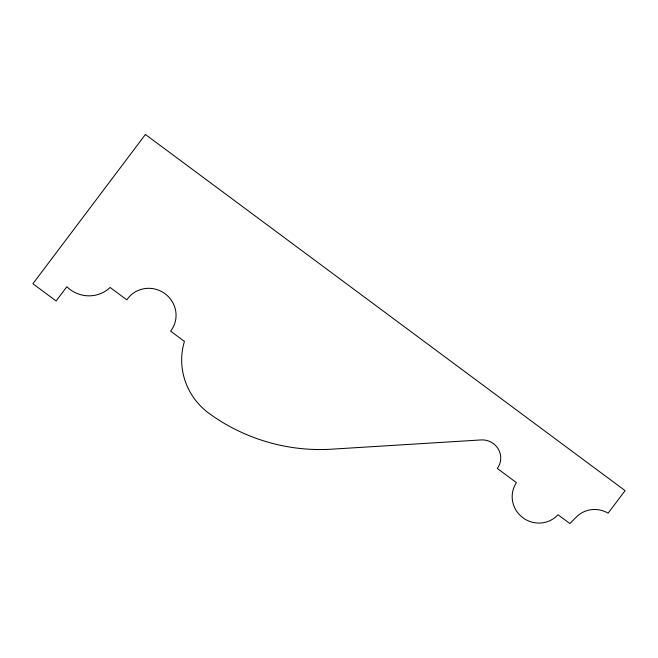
<?xml version="1.0" encoding="UTF-8"?>
<svg xmlns="http://www.w3.org/2000/svg" width="658" height="658" viewBox="0 0 658 658"><rect width="100%" height="100%" fill="white"/><g stroke="black" fill="none" stroke-linecap="round" stroke-linejoin="round"><path stroke-width="0.99" d="M145.418 134.479L32.9 283.73L56.119 300.969L66.836 286.748A31.09 30.252 29 0 0 110.125 287.472L126.829 299.867A26.929 26.205 29 0 1 164.673 293.452A26.929 26.205 29 0 1 170.603 331.139L184.446 341.42A66.499 64.714 29 0 0 210.873 414.721A185.35 180.382 29 0 0 329.642 449.307L481.171 439.931A18.144 17.659 29 0 1 498.41 449.291A18.144 17.659 29 0 1 497.3 468.447L516.44 482.659A26.336 25.629 29 0 0 522.501 517.451A26.336 25.629 29 0 0 558 514.745L569.82 523.521L577.749 515.691A26.287 25.58 29 0 1 608.124 513.15L625.1 490.638L145.418 134.479"/></g></svg>
